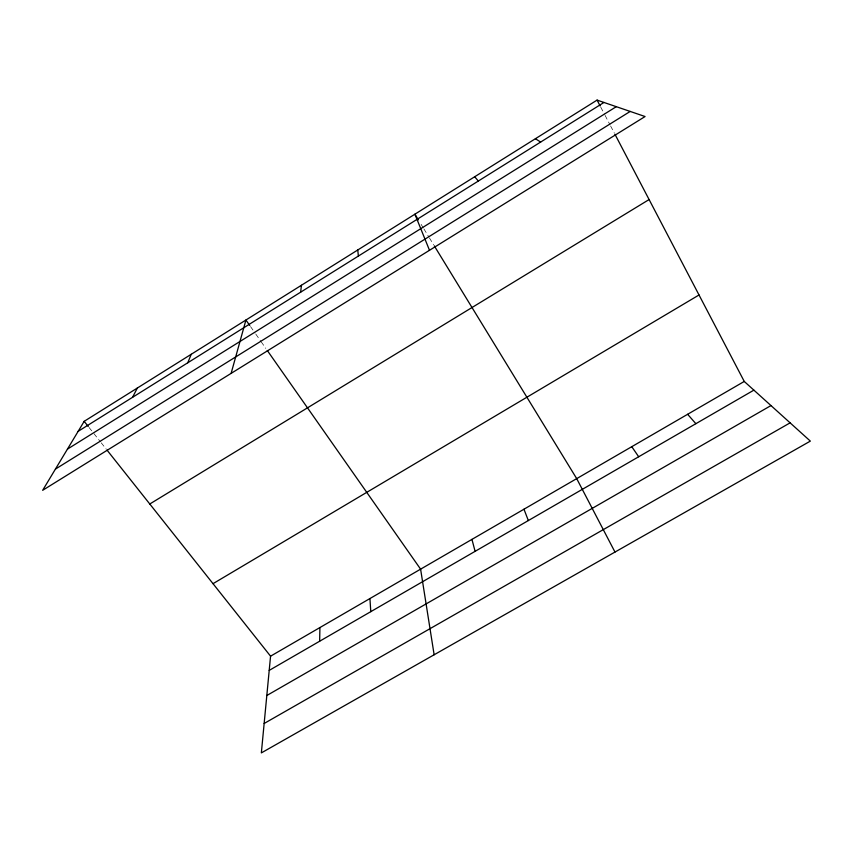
<?xml version="1.0" encoding="UTF-8"?>
<svg xmlns="http://www.w3.org/2000/svg" width="853" height="853" viewBox="0 0 853 853"><rect width="100%" height="100%" fill="white"/><g stroke="black" fill="none" stroke-linecap="round" stroke-linejoin="round"><path stroke-width="0.64" stroke-dasharray="4.26 3.2" d="M89.064 427.481L93.126 432.599M93.947 433.633L100.451 441.833M101.262 442.856L106.145 449.009M250.515 326.56L255.09 333.096M255.857 334.184L260.442 340.72M261.199 341.808L265.784 348.344M421.126 224.371L423.205 227.762M423.898 228.892L428.739 236.803M429.432 237.934L433.58 244.715M600.768 107.169L604.468 114.227M605.076 115.4L610.002 124.815M610.62 125.999L614.32 133.057"/><path stroke-width="1.28" d="M319.651 641.221L319.918 627.552M106.956 450.032L270.561 656.181L261.349 752.9L810.35 441.108L744.253 381.451L614.928 134.23M300.661 292.163L301.429 285.265M231.12 373.379L245.931 320.024L249.748 325.473M187.767 362.781L191.232 354.283M132.556 397.306L137.322 388.051M84.18 421.329L42.65 490.315L645.081 116.53L597.079 100.1L84.18 421.329L88.254 426.457M78.167 431.33L603.967 102.456M67.451 449.126L616.292 106.678M55.424 469.107L630.207 111.434M149.787 503.995L649.101 199.549M213.015 583.676L699.023 294.978M270.561 656.181L744.253 381.451M269.207 670.394L753.892 390.141M266.808 695.515L770.984 405.57M264.142 723.483L790.123 422.843M535.407 138.73L540.653 142.067M687.625 414.291L695.867 423.685M474.684 176.752L478.341 181.039M267.309 350.519L420.604 569.164L434.134 654.763M631.774 446.684L638.684 456.76M418.365 219.85L414.899 214.199L429.496 250.292M434.273 245.845L576.703 478.629L614.981 552.062M597.079 100.1L600.16 105.985M523.977 509.209L528.338 520.565M471.944 539.384L475.1 551.337M357.748 249.993L358.388 256.06M369.935 598.55L370.778 611.665"/></g></svg>
